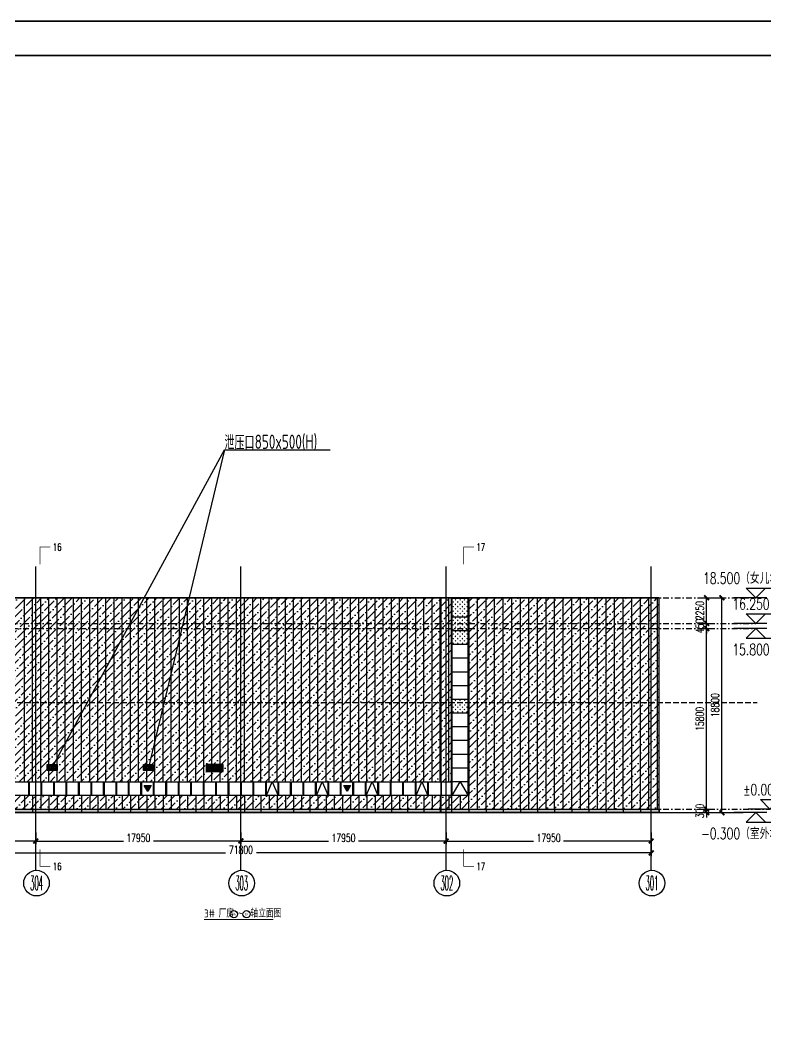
# Model space of a CAD drawing. Extents: x -2072575 to 87763, y 445513 to 805276.
# Drawn here: x -62150 to 3058, y 534688 to 623863 of the extents above; entities that cross this region are included whole.
import ezdxf
from ezdxf.enums import TextEntityAlignment as Align

# ---------------------------------------------------------------- set-up
doc = ezdxf.new("R2010")
doc.units = 0
doc.header["$LTSCALE"] = 1000
for name, pattern in [('__DASH', [0.35, 0.25, -0.1]), ('CENTER', [2, 1.25, -0.25, 0.25, -0.25]), ('DASHDOT', [1, 0.5, -0.25, 0, -0.25]), ('DOT', [0.25, 0, -0.25])]:
    doc.linetypes.add(name, pattern=pattern)
doc.layers.get('Defpoints').update_dxf_attribs({"color": 210})
for name, color, linetype in [('!ZN1-填充-8', 8, 'Continuous'), ('!ZN1-文字-7', 7, 'Continuous'), ('!ZN1-标注-173', 173, 'Continuous'), ('!ZN3-玻璃幕墙-4', 4, 'Continuous'), ('!ZN4-辅助材料-1', 1, 'Continuous'), ('0-cxFrame', 155, 'Continuous'), ('112铝材投影', 112, 'Continuous'), ('3符号', 3, 'Continuous'), ('3铝板幕墙', 3, 'Continuous'), ('4玻璃幕墙', 4, 'Continuous'), ('A-HATCH-2', 251, 'Continuous'), ('A-LIN-V', 9, 'Continuous'), ('A-WINDOW', 140, 'Continuous'), ('A-云线', 50, 'Continuous'), ('AS-WALL', 40, 'Continuous'), ('DIM', 173, 'Continuous'), ('DIM_SYMB', 3, 'Continuous'), ('DOT', 8, 'DOT'), ('DOTE', 1, 'CENTER'), ('IE-填充-JYZS', 7, 'Continuous'), ('PUB_TEXT', 7, 'Continuous'), ('压型钢板', 23, 'Continuous')]:
    doc.layers.add(name, color=color, linetype=linetype)
doc.layers.add('0-cxText', color=131, linetype='Continuous', lineweight=25)
doc.layers.add('A-加建区域', color=47, linetype='Continuous', plot=False)
doc.styles.add('_TCH_AXIS', font='COMPLEX', dxfattribs={"bigfont": 'GBCBIG'})
doc.styles.add('_TCH_LABEL', font='COMPLEX', dxfattribs={"bigfont": 'GBCBIG'})
doc.styles.add('cx_tuming', font='simhei.ttf')
doc.styles.add('cx_tuqian1', font='')
doc.styles.add('DHTEXT-1', font='romans.shx', dxfattribs={"width": 0.7, "bigfont": 'chinese.shx'})
doc.styles.get("Standard").update_dxf_attribs({"font": 'gbenor.shx', "bigfont": 'gbcbig.shx'})
doc.styles.add('ZT审核字体', font='tssdeng.shx', dxfattribs={"bigfont": 'hztxt.shx'})
doc.styles.add('卓越符号', font='ROMANS.shx', dxfattribs={"width": 0.7, "bigfont": 'CHINESE.shx'})
doc.styles.add('样式 1', font='romans.shx', dxfattribs={"width": 0.7, "bigfont": 'chinese.shx'})
doc.styles.add('黑体', font='simhei.ttf', dxfattribs={"height": 12})
doc.styles.get('cx_tuqian1').set_extended_font_data('SimSun')
doc.dimstyles.new('ZN280', dxfattribs={"dimscale": 280, "dimtxt": 2.5, "dimasz": 1.5, "dimexe": 1, "dimexo": 2, "dimgap": 0.9, "dimtad": 1, "dimdec": 0, "dimdsep": 46, "dimtxsty": 'DHTEXT-1', "dimblk": 'ARCHTICK', "dimcen": 2.5, "dimclrd": 173, "dimclre": 173, "dimclrt": 7, "dimazin": 2, "dimtfac": 1, "dimtdec": 0, "dimtix": 1, "dimtmove": 2, "dimatfit": 3, "dimfxl": 0, "dimarcsym": 0})
pattern_1 = [(45, (-14672.3, 0), (252.5697, 926.0889), [1190.625, -238.125, 0, -238.125])]

# ---------------------------------------------------------------- blocks, each defined once
blk = doc.blocks.new('_ArchTick')
at = {"color": 0, "linetype": 'ByBlock', "const_width": 0.4}
blk.add_lwpolyline([(-0.5, -0.5), (0.5, 0.5)], dxfattribs=at)
blk = doc.blocks.new('*D1067')
at = {"layer": 'Defpoints', "color": 0, "ltscale": 2800, "transparency": 16777216}
for p in [(0, -2527), (71800, -2527), (71800, -3824)]:
    blk.add_point(p, dxfattribs=at)
at = {"layer": 'DIM', "color": 173, "linetype": 'ByBlock', "lineweight": -2, "ltscale": 2800, "transparency": 16777216}
for p, q in [((0, -3087), (0, -4104)), ((71800, -3087), (71800, -4104)), ((0, -3824), (34551, -3824)), ((71800, -3824), (37249, -3824))]:
    blk.add_line(p, q, dxfattribs=at)
at = {"layer": 'DIM', "color": 173, "lineweight": -2, "ltscale": 2800, "transparency": 16777216, "xscale": 420, "yscale": 420, "zscale": 420, "rotation": 180}
blk.add_blockref('_ArchTick', (0, -3824), dxfattribs=at)
at = {"layer": 'DIM', "color": 173, "lineweight": -2, "ltscale": 2800, "transparency": 16777216, "xscale": 420, "yscale": 420, "zscale": 420}
blk.add_blockref('_ArchTick', (71800, -3824), dxfattribs=at)
at = {"layer": 'DIM', "color": 7, "ltscale": 2800, "transparency": 16777216, "insert": (35900, -3549), "char_height": 700, "attachment_point": 5, "style": 'DHTEXT-1'}
blk.add_mtext('71800', dxfattribs=at)
blk = doc.blocks.new('*D1054')
at = {"layer": 'Defpoints', "color": 0, "ltscale": 2800, "transparency": 16777216}
for p in [(53850, -1487), (71800, -1487), (71800, -2784)]:
    blk.add_point(p, dxfattribs=at)
at = {"layer": 'DIM', "color": 173, "linetype": 'ByBlock', "lineweight": -2, "ltscale": 2800, "transparency": 16777216}
for p, q in [((53850, -2047), (53850, -3064)), ((71800, -2047), (71800, -3064)), ((53850, -2784), (61511, -2784)), ((71800, -2784), (64139, -2784))]:
    blk.add_line(p, q, dxfattribs=at)
at = {"layer": 'DIM', "color": 173, "lineweight": -2, "ltscale": 2800, "transparency": 16777216, "xscale": 420, "yscale": 420, "zscale": 420, "rotation": 180}
blk.add_blockref('_ArchTick', (53850, -2784), dxfattribs=at)
at = {"layer": 'DIM', "color": 173, "lineweight": -2, "ltscale": 2800, "transparency": 16777216, "xscale": 420, "yscale": 420, "zscale": 420}
blk.add_blockref('_ArchTick', (71800, -2784), dxfattribs=at)
at = {"layer": 'DIM', "color": 7, "ltscale": 2800, "transparency": 16777216, "insert": (62825, -2509), "char_height": 700, "attachment_point": 5, "style": 'DHTEXT-1'}
blk.add_mtext('17950', dxfattribs=at)
blk = doc.blocks.new('*D1055')
at = {"layer": 'Defpoints', "color": 0, "ltscale": 2800, "transparency": 16777216}
for p in [(35900, -1487), (53850, -1487), (53850, -2784)]:
    blk.add_point(p, dxfattribs=at)
at = {"layer": 'DIM', "color": 173, "linetype": 'ByBlock', "lineweight": -2, "ltscale": 2800, "transparency": 16777216}
for p, q in [((35900, -2047), (35900, -3064)), ((53850, -2047), (53850, -3064)), ((35900, -2784), (43561, -2784)), ((53850, -2784), (46189, -2784))]:
    blk.add_line(p, q, dxfattribs=at)
at = {"layer": 'DIM', "color": 173, "lineweight": -2, "ltscale": 2800, "transparency": 16777216, "xscale": 420, "yscale": 420, "zscale": 420, "rotation": 180}
blk.add_blockref('_ArchTick', (35900, -2784), dxfattribs=at)
at = {"layer": 'DIM', "color": 173, "lineweight": -2, "ltscale": 2800, "transparency": 16777216, "xscale": 420, "yscale": 420, "zscale": 420}
blk.add_blockref('_ArchTick', (53850, -2784), dxfattribs=at)
at = {"layer": 'DIM', "color": 7, "ltscale": 2800, "transparency": 16777216, "insert": (44875, -2509), "char_height": 700, "attachment_point": 5, "style": 'DHTEXT-1'}
blk.add_mtext('17950', dxfattribs=at)
blk = doc.blocks.new('*D1056')
at = {"layer": 'Defpoints', "color": 0, "ltscale": 2800, "transparency": 16777216}
for p in [(17950, -1487), (35900, -1487), (35900, -2784)]:
    blk.add_point(p, dxfattribs=at)
at = {"layer": 'DIM', "color": 173, "linetype": 'ByBlock', "lineweight": -2, "ltscale": 2800, "transparency": 16777216}
for p, q in [((17950, -2047), (17950, -3064)), ((35900, -2047), (35900, -3064)), ((17950, -2784), (25611, -2784)), ((35900, -2784), (28239, -2784))]:
    blk.add_line(p, q, dxfattribs=at)
at = {"layer": 'DIM', "color": 173, "lineweight": -2, "ltscale": 2800, "transparency": 16777216, "xscale": 420, "yscale": 420, "zscale": 420, "rotation": 180}
blk.add_blockref('_ArchTick', (17950, -2784), dxfattribs=at)
at = {"layer": 'DIM', "color": 173, "lineweight": -2, "ltscale": 2800, "transparency": 16777216, "xscale": 420, "yscale": 420, "zscale": 420}
blk.add_blockref('_ArchTick', (35900, -2784), dxfattribs=at)
at = {"layer": 'DIM', "color": 7, "ltscale": 2800, "transparency": 16777216, "insert": (26925, -2509), "char_height": 700, "attachment_point": 5, "style": 'DHTEXT-1'}
blk.add_mtext('17950', dxfattribs=at)
blk = doc.blocks.new('*D1057')
at = {"layer": 'Defpoints', "color": 0, "ltscale": 2800, "transparency": 16777216}
for p in [(0, -1487), (17950, -1487), (17950, -2784)]:
    blk.add_point(p, dxfattribs=at)
at = {"layer": 'DIM', "color": 173, "linetype": 'ByBlock', "lineweight": -2, "ltscale": 2800, "transparency": 16777216}
for p, q in [((0, -2047), (0, -3064)), ((17950, -2047), (17950, -3064)), ((0, -2784), (7661, -2784)), ((17950, -2784), (10289, -2784))]:
    blk.add_line(p, q, dxfattribs=at)
at = {"layer": 'DIM', "color": 173, "lineweight": -2, "ltscale": 2800, "transparency": 16777216, "xscale": 420, "yscale": 420, "zscale": 420, "rotation": 180}
blk.add_blockref('_ArchTick', (0, -2784), dxfattribs=at)
at = {"layer": 'DIM', "color": 173, "lineweight": -2, "ltscale": 2800, "transparency": 16777216, "xscale": 420, "yscale": 420, "zscale": 420}
blk.add_blockref('_ArchTick', (17950, -2784), dxfattribs=at)
at = {"layer": 'DIM', "color": 7, "ltscale": 2800, "transparency": 16777216, "insert": (8975, -2509), "char_height": 700, "attachment_point": 5, "style": 'DHTEXT-1'}
blk.add_mtext('17950', dxfattribs=at)
blk = doc.blocks.new('*D1058')
at = {"layer": 'Defpoints', "color": 0, "ltscale": 2800, "transparency": 16777216}
for p in [(76653, 18500), (77986, 18500), (76653, -300)]:
    blk.add_point(p, dxfattribs=at)
at = {"layer": 'DIM', "color": 173, "linetype": 'ByBlock', "lineweight": -2, "ltscale": 2800, "transparency": 16777216}
for p, q in [((77213, 18500), (78266, 18500)), ((77986, -300), (77986, 18500)), ((77213, -300), (78266, -300))]:
    blk.add_line(p, q, dxfattribs=at)
at = {"layer": 'DIM', "color": 173, "lineweight": -2, "ltscale": 2800, "transparency": 16777216, "xscale": 420, "yscale": 420, "zscale": 420}
for p, rotation in [((77986, 18500), 90), ((77986, -300), 270)]:
    blk.add_blockref('_ArchTick', p, dxfattribs=dict(at, rotation=rotation))
at = {"layer": 'DIM', "color": 7, "ltscale": 2800, "transparency": 16777216, "insert": (77384, 9100), "char_height": 700, "attachment_point": 5, "rotation": 90, "style": 'DHTEXT-1'}
blk.add_mtext('18800', dxfattribs=at)
blk = doc.blocks.new('*D1059')
at = {"layer": 'Defpoints', "color": 0, "ltscale": 2800, "transparency": 16777216}
for p in [(75318, 0), (76651, 0), (75318, -300)]:
    blk.add_point(p, dxfattribs=at)
at = {"layer": 'DIM', "color": 173, "linetype": 'ByBlock', "lineweight": -2, "ltscale": 2800, "transparency": 16777216}
for p, q in [((75878, 0), (76931, 0)), ((76651, 0), (76651, 420)), ((76651, -300), (76651, 0)), ((75878, -300), (76931, -300)), ((76651, -300), (76651, -720))]:
    blk.add_line(p, q, dxfattribs=at)
at = {"layer": 'DIM', "color": 173, "lineweight": -2, "ltscale": 2800, "transparency": 16777216, "xscale": 420, "yscale": 420, "zscale": 420}
for p, rotation in [((76651, 0), 270), ((76651, -300), 90)]:
    blk.add_blockref('_ArchTick', p, dxfattribs=dict(at, rotation=rotation))
at = {"layer": 'DIM', "color": 7, "ltscale": 2800, "transparency": 16777216, "insert": (76049, -150), "char_height": 700, "attachment_point": 5, "rotation": 90, "style": 'DHTEXT-1'}
blk.add_mtext('300', dxfattribs=at)
blk = doc.blocks.new('*D1060')
at = {"layer": 'Defpoints', "color": 0, "ltscale": 2800, "transparency": 16777216}
for p in [(75318, 15800), (76651, 15800), (75318, 0)]:
    blk.add_point(p, dxfattribs=at)
at = {"layer": 'DIM', "color": 173, "linetype": 'ByBlock', "lineweight": -2, "ltscale": 2800, "transparency": 16777216}
for p, q in [((75878, 15800), (76931, 15800)), ((76651, 0), (76651, 15800)), ((75878, 0), (76931, 0))]:
    blk.add_line(p, q, dxfattribs=at)
at = {"layer": 'DIM', "color": 173, "lineweight": -2, "ltscale": 2800, "transparency": 16777216, "xscale": 420, "yscale": 420, "zscale": 420}
for p, rotation in [((76651, 15800), 90), ((76651, 0), 270)]:
    blk.add_blockref('_ArchTick', p, dxfattribs=dict(at, rotation=rotation))
at = {"layer": 'DIM', "color": 7, "ltscale": 2800, "transparency": 16777216, "insert": (76049, 7900), "char_height": 700, "attachment_point": 5, "rotation": 90, "style": 'DHTEXT-1'}
blk.add_mtext('15800', dxfattribs=at)
blk = doc.blocks.new('*D1061')
at = {"layer": 'Defpoints', "color": 0, "ltscale": 2800, "transparency": 16777216}
for p in [(75318, 16250), (76651, 16250), (75318, 15800)]:
    blk.add_point(p, dxfattribs=at)
at = {"layer": 'DIM', "color": 173, "linetype": 'ByBlock', "lineweight": -2, "ltscale": 2800, "transparency": 16777216}
for p, q in [((75878, 16250), (76931, 16250)), ((76651, 16250), (76651, 16670)), ((76651, 15800), (76651, 16250)), ((75878, 15800), (76931, 15800)), ((76651, 15800), (76651, 15380))]:
    blk.add_line(p, q, dxfattribs=at)
at = {"layer": 'DIM', "color": 173, "lineweight": -2, "ltscale": 2800, "transparency": 16777216, "xscale": 420, "yscale": 420, "zscale": 420}
for p, rotation in [((76651, 16250), 270), ((76651, 15800), 90)]:
    blk.add_blockref('_ArchTick', p, dxfattribs=dict(at, rotation=rotation))
at = {"layer": 'DIM', "color": 7, "ltscale": 2800, "transparency": 16777216, "insert": (76049, 16025), "char_height": 700, "attachment_point": 5, "rotation": 90, "style": 'DHTEXT-1'}
blk.add_mtext('450', dxfattribs=at)
blk = doc.blocks.new('*D1053')
at = {"layer": 'Defpoints', "color": 0, "ltscale": 2800, "transparency": 16777216}
for p in [(75318, 18500), (76651, 18500), (75318, 16250)]:
    blk.add_point(p, dxfattribs=at)
at = {"layer": 'DIM', "color": 173, "linetype": 'ByBlock', "lineweight": -2, "ltscale": 2800, "transparency": 16777216}
for p, q in [((75878, 18500), (76931, 18500)), ((76651, 16250), (76651, 18500)), ((75878, 16250), (76931, 16250))]:
    blk.add_line(p, q, dxfattribs=at)
at = {"layer": 'DIM', "color": 173, "lineweight": -2, "ltscale": 2800, "transparency": 16777216, "xscale": 420, "yscale": 420, "zscale": 420}
for p, rotation in [((76651, 18500), 90), ((76651, 16250), 270)]:
    blk.add_blockref('_ArchTick', p, dxfattribs=dict(at, rotation=rotation))
at = {"layer": 'DIM', "color": 7, "ltscale": 2800, "transparency": 16777216, "insert": (76049, 17375), "char_height": 700, "attachment_point": 5, "rotation": 90, "style": 'DHTEXT-1'}
blk.add_mtext('2250', dxfattribs=at)
blk = doc.blocks.new('*U137')
at = {"ltscale": 10}
blk.add_line((3.48, 0), (-6.85, 0), dxfattribs=at)
blk.add_lwpolyline([(3, 3), (0, 0), (-3, 3), (13.45, 3)])
at = {"color": 0, "style": '卓越符号', "width": 0.7, "flags": 8}
blk.add_attdef('±0.000', text='', height=3.5, dxfattribs=at).set_placement((13.45, 4.35), align=Align.RIGHT)
blk = doc.blocks.new('*U138')
at = {"ltscale": 10}
blk.add_line((3.48, 0), (-6.85, 0), dxfattribs=at)
blk.add_lwpolyline([(3, -3), (0, 0), (-3, -3), (13.45, -3)])
at = {"color": 0, "style": '卓越符号', "width": 0.7, "flags": 8}
blk.add_attdef('±0.000', text='', height=3.5, dxfattribs=at).set_placement((13.45, -7.85), align=Align.RIGHT)
blk = doc.blocks.new('卓越-轴号')
blk.add_circle((0, 0), 4)
at = {"color": 0, "style": '_TCH_AXIS', "width": 1.041667, "flags": 8}
blk.add_attdef('A', text='', height=4.48, dxfattribs=at).set_placement((-2, -2.24), (2, -2.24), align=Align.FIT)
blk = doc.blocks.new('消防救援口标识')
blk.add_wipeout([(0, 0), (-150, 260), (150, 260)]).dxf.layer = '!ZN1-标注-173'
at = {"layer": '!ZN1-填充-8'}
h = blk.add_hatch(color=252, dxfattribs=at)
h.dxf.hatch_style = 1
h.paths.add_polyline_path([(0, 0), (-150, 260), (150, 260)])
at = {"layer": '!ZN1-标注-173'}
blk.add_lwpolyline([(0, 0), (-150, 260), (150, 260)], close=True, dxfattribs=at)
at = {"layer": '!ZN1-文字-7', "ltscale": 1.5, "style": '样式 1', "width": 0.7}
blk.add_text('消', height=120, dxfattribs=at).set_placement((-62, 164), align=Align.MIDDLE_LEFT)
blk = doc.blocks.new('*U120')
at = {"layer": '!ZN3-玻璃幕墙-4', "color": 7, "ltscale": 10}
blk.add_lwpolyline([(0, 0), (512, 1200), (1025, 0)], dxfattribs=at)
blk = doc.blocks.new('*U121')
at = {"layer": '!ZN3-玻璃幕墙-4', "color": 7, "ltscale": 10}
blk.add_lwpolyline([(0, 0), (690, 1200), (1380, 0)], dxfattribs=at)
blk = doc.blocks.new('w42341232')
at = {"layer": 'A-HATCH-2'}
h = blk.add_hatch(dxfattribs=at)
h.set_pattern_fill('ANSI37', color=256, scale=70)
h.set_pattern_definition([(45, (0, 0), (-78.577241, 78.577241), []), (135, (0, 0), (-78.577241, -78.577241), [])])
h.paths.add_polyline_path([(-326518, 521107), (-325728, 521107), (-325728, 520667), (-326518, 520667)])
at = {"layer": 'A-WINDOW'}
for points in [[(-326548, 521137), (-325698, 521137), (-325698, 520637), (-326548, 520637)], [(-326518, 521107), (-325728, 521107), (-325728, 520667), (-326518, 520667)]]:
    blk.add_lwpolyline(points, close=True, dxfattribs=at)
blk = doc.blocks.new('TK22.A1 L(Dragon)')
at = {"layer": '0-cxFrame', "color": 7, "const_width": 0.5}
blk.add_lwpolyline([(0, 0), (-841, 0), (-841, 594), (0, 594)], close=True, dxfattribs=at)
at = {"layer": '0-cxFrame', "const_width": 0.5}
blk.add_lwpolyline([(-80, 10), (-821, 10), (-821, 584), (-80, 584)], close=True, dxfattribs=at)
at = {"style": '黑体', "flags": 4}
blk.add_attdef('图幅', text='', height=3.3, dxfattribs=at).set_placement((-40, 3), align=Align.RIGHT)
at = {"layer": '0-cxText', "flags": 4}
for tag, height, style, p in [('建设单位', 3.5, 'cx_tuming', (-45, 240)), ('项目名称', 3.5, 'cx_tuming', (-45, 210)), ('子项名称', 3.5, 'cx_tuming', (-45, 180)), ('工程编号', 3.3, 'cx_tuqian1', (-35, 165)), ('图名1', 3.5, 'cx_tuming', (-45, 87)), ('图名2', 3.5, 'cx_tuming', (-45, 79)), ('图名3', 3.5, 'cx_tuming', (-45, 71)), ('出图日期', 3.3, 'cx_tuqian1', (-39, 60)), ('专业', 3.3, 'cx_tuqian1', (-55, 52)), ('图号', 3.3, 'cx_tuqian1', (-55, 44)), ('版次', 3.3, 'cx_tuqian1', (-20, 44))]:
    blk.add_attdef(tag, text='', height=height, dxfattribs=dict(at, style=style)).set_placement(p, align=Align.MIDDLE)
at = {"layer": 'Defpoints', "color": 6, "flags": 4}
for tag, height, style, p in [('tufu', 3.3, '黑体', (-12, 12)), ('dwfname', 4, 'cx_tuqian1', (-80, 3))]:
    blk.add_attdef(tag, text='', height=height, dxfattribs=dict(at, style=style)).set_placement(p, align=Align.RIGHT)
blk = doc.blocks.new('*U145')
at = {"const_width": 0.5}
for points in [[(6, 0), (0, 0), (0, -10)], [(6, -186.27), (0, -186.27), (0, -176.27)]]:
    blk.add_lwpolyline(points, dxfattribs=at)
at = {"color": 0, "style": '_TCH_LABEL', "width": 0.705882, "flags": 8}
for tag, p in [('编号上', (10.01, 0)), ('编号下', (10.01, -186.27))]:
    blk.add_attdef(tag, text='', height=4.25, dxfattribs=at).set_placement(p, align=Align.MIDDLE_CENTER)
blk = doc.blocks.new('20250821134635')
at = {"layer": 'DOT', "linetype": 'DASHDOT'}
for p, q in [((-9153.9, 18500), (80953.9, 18500)), ((-9153.9, 16250), (80953.9, 16250)), ((-9153.9, 15800), (80953.9, 15800)), ((-9153.9, 0), (82190, 0))]:
    blk.add_line(p, q, dxfattribs=at)
at = {"layer": 'DOTE', "ltscale": 280}
for p, q in [((17950, -5350), (17950, 21247.6)), ((35900, -5350), (35900, 21247.6)), ((53850, -5350), (53850, 21247.6)), ((71800, -5350), (71800, 21247.6))]:
    blk.add_line(p, q, dxfattribs=at)
at = {"layer": '3符号', "color": 7}
ref = blk.add_blockref('*U137', (80953.9, 18500), dxfattribs=dict(at, xscale=280, yscale=280, zscale=280))
ref.add_attrib('±0.000', '18.500（女儿墙结）', dxfattribs={"layer": '0', "color": 0, "height": 980, "style": '卓越符号', "width": 0.7}).set_placement((84719.9, 19718), align=Align.RIGHT)
ref = blk.add_blockref('*U137', (80953.9, 16250), dxfattribs=dict(at, xscale=280, yscale=280, zscale=280))
ref.add_attrib('±0.000', '16.250（结）', dxfattribs={"layer": '0', "color": 0, "height": 980, "style": '卓越符号', "width": 0.7}).set_placement((84719.9, 17468), align=Align.RIGHT)
ref = blk.add_blockref('*U138', (80953.9, 15800), dxfattribs=dict(at, xscale=280, yscale=280, zscale=280))
ref.add_attrib('±0.000', '15.800（结）', dxfattribs={"layer": '0', "color": 0, "height": 980, "style": '卓越符号', "width": 0.7}).set_placement((84719.9, 13478.2), align=Align.RIGHT)
ref = blk.add_blockref('*U137', (82190, 0), dxfattribs=dict(at, xscale=280, yscale=280, zscale=280))
ref.add_attrib('±0.000', '±0.000（1F）', dxfattribs={"layer": '0', "color": 0, "height": 980, "style": '卓越符号', "width": 0.7}).set_placement((85956, 1218), align=Align.RIGHT)
ref = blk.add_blockref('*U138', (80953.9, -300), dxfattribs=dict(at, xscale=280, yscale=280, zscale=280))
ref.add_attrib('±0.000', '-0.300（室外地坪）', dxfattribs={"layer": '0', "color": 0, "height": 980, "style": '卓越符号', "width": 0.7}).set_placement((84719.9, -2621.8), align=Align.RIGHT)
ref = blk.add_blockref('卓越-轴号', (18014.3, -6468.2), dxfattribs=dict(at, xscale=280, yscale=280, zscale=280))
ref.add_attrib('A', '304', dxfattribs={"layer": '0', "color": 0, "height": 1254.4, "style": '_TCH_AXIS', "width": 0.340909}).set_placement((17454.3, -7095.4), (18574.3, -7095.4), align=Align.FIT)
ref = blk.add_blockref('卓越-轴号', (35964.3, -6468.2), dxfattribs=dict(at, xscale=280, yscale=280, zscale=280))
ref.add_attrib('A', '303', dxfattribs={"layer": '0', "color": 0, "height": 1254.4, "style": '_TCH_AXIS', "width": 0.353774}).set_placement((35404.3, -7095.4), (36524.3, -7095.4), align=Align.FIT)
ref = blk.add_blockref('卓越-轴号', (53914.3, -6468.2), dxfattribs=dict(at, xscale=280, yscale=280, zscale=280))
ref.add_attrib('A', '302', dxfattribs={"layer": '0', "color": 0, "height": 1254.4, "style": '_TCH_AXIS', "width": 0.353774}).set_placement((53354.3, -7095.4), (54474.3, -7095.4), align=Align.FIT)
ref = blk.add_blockref('卓越-轴号', (71864.3, -6468.2), dxfattribs=dict(at, xscale=280, yscale=280, zscale=280))
ref.add_attrib('A', '301', dxfattribs={"layer": '0', "color": 0, "height": 1254.4, "style": '_TCH_AXIS', "width": 0.390625}).set_placement((71304.3, -7095.4), (72424.3, -7095.4), align=Align.FIT)
at = {"layer": 'DIM', "ltscale": 2800}
for p1, p2, picture, middle in [((75318.1, 16250), (75318.1, 18500), '*D1053', (76049.4, 17375)), ((76653.1, -300), (76653.1, 18500), '*D1058', (77384.4, 9100)), ((75318.1, 15800), (75318.1, 16250), '*D1061', (76049.4, 16025)), ((75318.1, 0), (75318.1, 15800), '*D1060', (76049.4, 7900)), ((75318.1, -300), (75318.1, 0), '*D1059', (76049.4, -150))]:
    dim = blk.add_aligned_dim(p1=p1, p2=p2, distance=-1333.3, dimstyle='ZN280', dxfattribs=at)
    dim.commit()
    dim.dimension.update_dxf_attribs({"geometry": picture, "text_midpoint": middle})
for base, p1, p2, picture, middle in [((17950, -2784.1), (0, -1487.5), (17950, -1487.5), '*D1057', (8975, -2509.1)), ((35900, -2784.1), (17950, -1487.5), (35900, -1487.5), '*D1056', (26925, -2509.1)), ((53850, -2784.1), (35900, -1487.5), (53850, -1487.5), '*D1055', (44875, -2509.1)), ((71800, -2784.1), (53850, -1487.5), (71800, -1487.5), '*D1054', (62825, -2509.1)), ((71800, -3824.1), (0, -2527.5), (71800, -2527.5), '*D1067', (35900, -3549.1))]:
    dim = blk.add_linear_dim(base=base, p1=p1, p2=p2, angle=360, dimstyle='ZN280', dxfattribs=at)
    dim.commit()
    dim.dimension.update_dxf_attribs({"geometry": picture, "text_midpoint": middle, "dimtype": 129})

msp = doc.modelspace()

# ---------------------------------------------------------------- hatches: boundary and pattern name
at = {"layer": '!ZN1-填充-8'}
h = msp.add_hatch(dxfattribs=at)
h.set_pattern_fill('ANSI36', color=256, scale=300, style=0)
h.set_pattern_definition(pattern_1)
h.paths.add_polyline_path([(-76947.8, 558577.6), (-76947.8, 558717.6), (-76507.8, 558717.6), (-76507.8, 558577.6)], flags=16)
h.paths.add_polyline_path([(-44392.5, 558747.6), (-44392.5, 558147.6), (-45892.5, 558147.6), (-45892.5, 558747.6)], flags=16)
h.paths.add_polyline_path([(-79451.8, 557247.6), (-79451.8, 554847.6), (-67775.4, 554847.6), (-67885.5, 554847.6), (-71690.3, 554847.6), (-71690.3, 557247.6), (-24401.8, 557247.6), (-24401.8, 573297.6), (-79451.8, 573297.6)])
at = {"layer": '!ZN1-填充-8', "ltscale": 0.5}
h = msp.add_hatch(dxfattribs=at)
h.set_pattern_fill('石膏板', color=8, scale=80)
h.set_pattern_definition([(45, (-24293.83, 569347.94), (-200, 200), [64, -218.843]), (135, (-23848.57, 569347.94), (-200, -200), [64, -218.843])])
h.paths.add_polyline_path([(-24361.8, 573219.6), (-22981.8, 573219.6), (-22981.8, 569290.6), (-24361.8, 569290.6)])
at = {"layer": '!ZN1-填充-8'}
h = msp.add_hatch(dxfattribs=at)
h.set_pattern_fill('ANSI36', color=256, scale=300, style=0)
h.set_pattern_definition(pattern_1)
h.paths.add_polyline_path([(-22901.8, 554847.6), (-6251.8, 554847.6), (-6251.8, 573297.6), (-22901.8, 573297.6)])
at = {"layer": '!ZN1-填充-8', "ltscale": 0.5}
h = msp.add_hatch(dxfattribs=at)
h.set_pattern_fill('石膏板', color=8, scale=80)
h.set_pattern_definition([(45, (-24293.83, 563347.94), (-200, 200), [64, -218.843]), (135, (-23848.57, 563347.94), (-200, -200), [64, -218.843])])
h.paths.add_polyline_path([(-24361.8, 564404.6), (-22981.8, 564404.6), (-22981.8, 563290.6), (-24361.8, 563290.6)])
at = {"layer": '!ZN1-填充-8', "ltscale": 3000}
h = msp.add_hatch(dxfattribs=at)
h.set_pattern_fill('PLAST', color=141, scale=30)
h.set_pattern_definition([(0, (-14672.3, 0), (0, 95.25), []), (0, (-14672.3, 11.91), (0, 95.25), []), (0, (-14672.3, 23.81), (0, 95.25), [])])
h.paths.add_polyline_path([(-45842.5, 558697.6), (-44442.5, 558697.6), (-44442.5, 558197.6), (-45842.5, 558197.6)])
at = {"layer": '!ZN1-填充-8'}
h = msp.add_hatch(dxfattribs=at)
h.set_pattern_fill('ANSI36', color=256, scale=300, style=0)
h.set_pattern_definition(pattern_1)
h.paths.add_polyline_path([(-65523.5, 555047.6), (-65523.5, 555847.6), (-63323.5, 555847.6), (-63323.5, 555047.6)], flags=16)
h.paths.add_polyline_path([(-67885.5, 554847.6), (-22835.4, 554847.6), (-22835.4, 556047.6), (-67885.5, 556047.6)])
h = msp.add_hatch(dxfattribs=at)
h.set_pattern_fill('DOTS', color=141, scale=75, style=0)
h.paths.add_polyline_path([(-67899.4, 554847.6), (-6251.8, 554847.6), (-6251.8, 554547.6), (-67899.4, 554547.6)])
at = {"layer": 'IE-填充-JYZS', "ltscale": 10}
h = msp.add_hatch(dxfattribs=at)
h.set_pattern_fill('DOTS', color=141, scale=10)
h.set_pattern_definition([(0, (-79451.843, 573297.57), (7.9375, 15.875), [0, -15.875])])
h.paths.add_polyline_path([(-79451.8, 573347.6), (-6251.8, 573347.6), (-6251.8, 573297.6), (-79451.8, 573297.6)])

# ---------------------------------------------------------------- linework, layer by layer
at = {"layer": '112铝材投影'}
for points in [[(-45892.5, 558147.6), (-44392.5, 558147.6), (-44392.5, 558747.6), (-45892.5, 558747.6)], [(-45842.5, 558197.6), (-44442.5, 558197.6), (-44442.5, 558697.6), (-45842.5, 558697.6)]]:
    msp.add_lwpolyline(points, close=True, dxfattribs=at)
at = {"layer": '3铝板幕墙', "ltscale": 10}
for p, q in [((-61079.7, 573297.6), (-61079.7, 573347.6)), ((-59652.9, 573297.6), (-59652.9, 573347.6)), ((-58226.2, 573297.6), (-58226.2, 573347.6)), ((-56799.4, 573297.6), (-56799.4, 573347.6)), ((-55372.6, 573297.6), (-55372.6, 573347.6)), ((-53945.8, 573297.6), (-53945.8, 573347.6)), ((-52519.1, 573297.6), (-52519.1, 573347.6)), ((-51092.3, 573297.6), (-51092.3, 573347.6)), ((-49665.5, 573297.6), (-49665.5, 573347.6)), ((-48238.7, 573297.6), (-48238.7, 573347.6)), ((-46811.9, 573297.6), (-46811.9, 573347.6)), ((-45385.2, 573297.6), (-45385.2, 573347.6)), ((-43958.4, 573297.6), (-43958.4, 573347.6)), ((-42531.6, 573297.6), (-42531.6, 573347.6)), ((-41104.8, 573297.6), (-41104.8, 573347.6)), ((-39678.1, 573297.6), (-39678.1, 573347.6)), ((-38251.3, 573297.6), (-38251.3, 573347.6)), ((-36824.5, 573297.6), (-36824.5, 573347.6)), ((-35397.7, 573297.6), (-35397.7, 573347.6)), ((-33971, 573297.6), (-33971, 573347.6)), ((-32544.2, 573297.6), (-32544.2, 573347.6)), ((-31117.4, 573297.6), (-31117.4, 573347.6)), ((-29690.6, 573297.6), (-29690.6, 573347.6)), ((-28263.9, 573297.6), (-28263.9, 573347.6)), ((-26837.1, 573297.6), (-26837.1, 573347.6)), ((-25410.3, 573297.6), (-25410.3, 573347.6)), ((-24441.8, 573297.6), (-24441.8, 573347.6)), ((-22901.8, 573297.6), (-22901.8, 573347.6)), ((-21401.8, 573297.6), (-21401.8, 573347.6)), ((-19901.8, 573297.6), (-19901.8, 573347.6)), ((-18401.8, 573297.6), (-18401.8, 573347.6)), ((-16901.8, 573297.6), (-16901.8, 573347.6)), ((-15401.8, 573297.6), (-15401.8, 573347.6)), ((-13901.8, 573297.6), (-13901.8, 573347.6)), ((-12401.8, 573297.6), (-12401.8, 573347.6)), ((-10901.8, 573297.6), (-10901.8, 573347.6)), ((-9401.8, 573297.6), (-9401.8, 573347.6)), ((-7901.8, 573297.6), (-7901.8, 573347.6)), ((-6251.8, 573297.6), (-6251.8, 573347.6))]:
    msp.add_line(p, q, dxfattribs=at)
at = {"layer": '3铝板幕墙', "ltscale": 1000}
for p, q in [((-61079.7, 554847.6), (-61079.7, 554547.6)), ((-59652.9, 554847.6), (-59652.9, 554547.6)), ((-58226.2, 554847.6), (-58226.2, 554547.6)), ((-56799.4, 554847.6), (-56799.4, 554547.6)), ((-55372.6, 554847.6), (-55372.6, 554547.6)), ((-53945.8, 554847.6), (-53945.8, 554547.6)), ((-52519.1, 554847.6), (-52519.1, 554547.6)), ((-51092.3, 554847.6), (-51092.3, 554547.6)), ((-49665.5, 554847.6), (-49665.5, 554547.6)), ((-48238.7, 554847.6), (-48238.7, 554547.6)), ((-46811.9, 554847.6), (-46811.9, 554547.6)), ((-45385.2, 554847.6), (-45385.2, 554547.6)), ((-43958.4, 554847.6), (-43958.4, 554547.6)), ((-42531.6, 554847.6), (-42531.6, 554547.6)), ((-41104.8, 554847.6), (-41104.8, 554547.6)), ((-39678.1, 554847.6), (-39678.1, 554547.6)), ((-38251.3, 554847.6), (-38251.3, 554547.6)), ((-36824.5, 554847.6), (-36824.5, 554547.6)), ((-35397.7, 554847.6), (-35397.7, 554547.6)), ((-33971, 554847.6), (-33971, 554547.6)), ((-32544.2, 554847.6), (-32544.2, 554547.6)), ((-31117.4, 554847.6), (-31117.4, 554547.6)), ((-29690.6, 554847.6), (-29690.6, 554547.6)), ((-28263.9, 554847.6), (-28263.9, 554547.6)), ((-26837.1, 554847.6), (-26837.1, 554547.6)), ((-25410.3, 554847.6), (-25410.3, 554547.6)), ((-24441.8, 554847.6), (-24441.8, 554547.6)), ((-22901.8, 554847.6), (-22901.8, 554547.6)), ((-21401.8, 554847.6), (-21401.8, 554547.6)), ((-19901.8, 554847.6), (-19901.8, 554547.6)), ((-18401.8, 554847.6), (-18401.8, 554547.6)), ((-16901.8, 554847.6), (-16901.8, 554547.6)), ((-15401.8, 554847.6), (-15401.8, 554547.6)), ((-13901.8, 554847.6), (-13901.8, 554547.6)), ((-12401.8, 554847.6), (-12401.8, 554547.6)), ((-10901.8, 554847.6), (-10901.8, 554547.6)), ((-9401.8, 554847.6), (-9401.8, 554547.6)), ((-7901.8, 554847.6), (-7901.8, 554547.6))]:
    msp.add_line(p, q, dxfattribs=at)
at = {"layer": '3铝板幕墙', "ltscale": 10}
msp.add_lwpolyline([(-79451.8, 573347.6), (-6251.8, 573347.6), (-6251.8, 573297.6), (-79451.8, 573297.6)], close=True, dxfattribs=at)
at = {"layer": '3铝板幕墙', "ltscale": 1000}
msp.add_lwpolyline([(-67899.4, 554847.6), (-6251.8, 554847.6), (-6251.8, 554547.6), (-67899.4, 554547.6)], close=True, dxfattribs=at)
at = {"layer": '4玻璃幕墙', "ltscale": 10}
for p, q in [((-24441.8, 556047.6), (-24441.8, 573297.6)), ((-24361.8, 556047.6), (-24361.8, 573297.6)), ((-22981.8, 556047.6), (-22981.8, 573297.6)), ((-22901.8, 556047.6), (-22901.8, 573297.6)), ((-22981.8, 571647.6), (-24361.8, 571647.6)), ((-22981.8, 570447.6), (-24361.8, 570447.6)), ((-22981.8, 569247.6), (-24361.8, 569247.6)), ((-22981.8, 568047.6), (-24361.8, 568047.6)), ((-22981.8, 566847.6), (-24361.8, 566847.6)), ((-22981.8, 565647.6), (-24361.8, 565647.6)), ((-22981.8, 564447.6), (-24361.8, 564447.6)), ((-22981.8, 563247.6), (-24361.8, 563247.6)), ((-22981.8, 562047.6), (-24361.8, 562047.6)), ((-22981.8, 560847.6), (-24361.8, 560847.6)), ((-22981.8, 559647.6), (-24361.8, 559647.6)), ((-22981.8, 558447.6), (-24361.8, 558447.6)), ((-61418.5, 556047.6), (-61418.5, 557247.6)), ((-61351.9, 556047.6), (-61351.9, 557247.6)), ((-60327.3, 556047.6), (-60327.3, 557247.6)), ((-60260.7, 556047.6), (-60260.7, 557247.6)), ((-59236, 556047.6), (-59236, 557247.6)), ((-59169.4, 556047.6), (-59169.4, 557247.6)), ((-58144.8, 556047.6), (-58144.8, 557247.6)), ((-58078.2, 556047.6), (-58078.2, 557247.6)), ((-57053.5, 556047.6), (-57053.5, 557247.6)), ((-56986.9, 556047.6), (-56986.9, 557247.6)), ((-55962.3, 556047.6), (-55962.3, 557247.6)), ((-55895.7, 556047.6), (-55895.7, 557247.6)), ((-54871, 556047.6), (-54871, 557247.6)), ((-54804.4, 556047.6), (-54804.4, 557247.6)), ((-53779.8, 556047.6), (-53779.8, 557247.6)), ((-53713.2, 556047.6), (-53713.2, 557247.6)), ((-52688.5, 556047.6), (-52688.5, 557247.6)), ((-52621.9, 556047.6), (-52621.9, 557247.6)), ((-51597.3, 556047.6), (-51597.3, 557247.6)), ((-51530.7, 556047.6), (-51530.7, 557247.6)), ((-50506, 556047.6), (-50506, 557247.6)), ((-50439.4, 556047.6), (-50439.4, 557247.6)), ((-49414.8, 556047.6), (-49414.8, 557247.6)), ((-49348.2, 556047.6), (-49348.2, 557247.6)), ((-48323.5, 556047.6), (-48323.5, 557247.6)), ((-48257, 556047.6), (-48257, 557247.6)), ((-47232.3, 556047.6), (-47232.3, 557247.6)), ((-47165.7, 556047.6), (-47165.7, 557247.6)), ((-46141, 556047.6), (-46141, 557247.6)), ((-46074.5, 556047.6), (-46074.5, 557247.6)), ((-45049.8, 556047.6), (-45049.8, 557247.6)), ((-44983.2, 556047.6), (-44983.2, 557247.6)), ((-43958.5, 556047.6), (-43958.5, 557247.6)), ((-43892, 556047.6), (-43892, 557247.6)), ((-42867.3, 556047.6), (-42867.3, 557247.6)), ((-42800.7, 556047.6), (-42800.7, 557247.6)), ((-41776, 556047.6), (-41776, 557247.6)), ((-41709.5, 556047.6), (-41709.5, 557247.6)), ((-40684.8, 556047.6), (-40684.8, 557247.6)), ((-40618.2, 556047.6), (-40618.2, 557247.6)), ((-39593.5, 556047.6), (-39593.5, 557247.6)), ((-39527, 556047.6), (-39527, 557247.6)), ((-38502.3, 556047.6), (-38502.3, 557247.6)), ((-38435.7, 556047.6), (-38435.7, 557247.6)), ((-37411, 556047.6), (-37411, 557247.6)), ((-37344.5, 556047.6), (-37344.5, 557247.6)), ((-36319.8, 556047.6), (-36319.8, 557247.6)), ((-36253.2, 556047.6), (-36253.2, 557247.6)), ((-35228.5, 556047.6), (-35228.5, 557247.6)), ((-35162, 556047.6), (-35162, 557247.6)), ((-34137.3, 556047.6), (-34137.3, 557247.6)), ((-34070.7, 556047.6), (-34070.7, 557247.6)), ((-33046.1, 556047.6), (-33046.1, 557247.6)), ((-32979.5, 556047.6), (-32979.5, 557247.6)), ((-31954.8, 556047.6), (-31954.8, 557247.6)), ((-31888.2, 556047.6), (-31888.2, 557247.6)), ((-30863.6, 556047.6), (-30863.6, 557247.6)), ((-30797, 556047.6), (-30797, 557247.6)), ((-29772.3, 556047.6), (-29772.3, 557247.6)), ((-29705.7, 556047.6), (-29705.7, 557247.6)), ((-28681.1, 556047.6), (-28681.1, 557247.6)), ((-28614.5, 556047.6), (-28614.5, 557247.6)), ((-27589.8, 556047.6), (-27589.8, 557247.6)), ((-27523.2, 556047.6), (-27523.2, 557247.6)), ((-26498.6, 556047.6), (-26498.6, 557247.6)), ((-26432, 556047.6), (-26432, 557247.6)), ((-25302.9, 556047.6), (-25302.9, 557247.6)), ((-22981.8, 557247.6), (-24361.8, 557247.6))]:
    msp.add_line(p, q, dxfattribs=at)
at = {"layer": '4玻璃幕墙', "ltscale": 10, "elevation": 0}
msp.add_lwpolyline([(-71720.9, 557247.6), (-24441.8, 557247.6), (-24441.8, 573297.6), (-22901.8, 573297.6), (-22901.8, 556047.6), (-67899.4, 556047.6), (-67899.4, 554847.6), (-71720.9, 554847.6), (-71720.9, 557247.6)], dxfattribs=at)
at = {"layer": 'A-LIN-V'}
for p, q in [((-6251.8, 573347.6), (-79451.8, 573347.6)), ((-6251.8, 573297.6), (-79451.8, 573297.6)), ((-25364.8, 573297.6), (-25364.8, 554547.6)), ((-6251.8, 554547.6), (-6251.8, 573347.6))]:
    msp.add_line(p, q, dxfattribs=at)
at = {"layer": 'A-云线', "ltscale": 10}
for p, q in [((-59369.6, 558497.6), (-44291, 586291.2)), ((-44291, 586291.2), (-50951.7, 558497.6)), ((-44291, 586291.2), (-35037.1, 586291.2))]:
    msp.add_line(p, q, dxfattribs=at)
at = {"layer": 'A-加建区域', "linetype": '__DASH', "ltscale": 2}
msp.add_line((-86945.7, 564197.6), (2318.2, 564197.6), dxfattribs=at)
at = {"layer": 'AS-WALL'}
msp.add_line((-86945.7, 554547.6), (1082.1, 554547.6), dxfattribs=at)
at = {"layer": 'DIM_SYMB', "const_width": 70}
msp.add_lwpolyline([(-46085.2, 545201.5), (-40031.2, 545201.5)], dxfattribs=at)
at = {"layer": 'PUB_TEXT'}
for centre in [(-43468.9, 545658.7), (-42360.5, 545658.7)]:
    msp.add_circle(centre, 315, dxfattribs=at)
at = {"layer": '压型钢板', "ltscale": 10}
for p, q in [((-61793.1, 557247.6), (-61793.1, 573347.6)), ((-61079.7, 557247.6), (-61079.7, 573347.6)), ((-60366.3, 557247.6), (-60366.3, 573347.6)), ((-59652.9, 557247.6), (-59652.9, 573347.6)), ((-58939.5, 557247.6), (-58939.5, 573347.6)), ((-58226.2, 557247.6), (-58226.2, 573347.6)), ((-57512.8, 557247.6), (-57512.8, 573347.6)), ((-56799.4, 557247.6), (-56799.4, 573347.6)), ((-56086, 557247.6), (-56086, 573347.6)), ((-55372.6, 557247.6), (-55372.6, 573347.6)), ((-54659.2, 557247.6), (-54659.2, 573347.6)), ((-53945.8, 557247.6), (-53945.8, 573347.6)), ((-53232.4, 557247.6), (-53232.4, 573347.6)), ((-52519.1, 557247.6), (-52519.1, 573347.6)), ((-51805.7, 557247.6), (-51805.7, 573347.6)), ((-49665.5, 557247.6), (-49665.5, 573347.6)), ((-48952.1, 557247.6), (-48952.1, 573347.6)), ((-48238.7, 557247.6), (-48238.7, 573347.6)), ((-47525.3, 557247.6), (-47525.3, 573347.6)), ((-46811.9, 557247.6), (-46811.9, 573347.6)), ((-46098.6, 557247.6), (-46098.6, 573347.6)), ((-45385.2, 558747.6), (-45385.2, 573347.6)), ((-44671.8, 558747.6), (-44671.8, 573347.6)), ((-43958.4, 557247.6), (-43958.4, 573347.6)), ((-43245, 557247.6), (-43245, 573347.6)), ((-42531.6, 557247.6), (-42531.6, 573347.6)), ((-41818.2, 557247.6), (-41818.2, 573347.6)), ((-41104.8, 557247.6), (-41104.8, 573347.6)), ((-40391.5, 557247.6), (-40391.5, 573347.6)), ((-39678.1, 557247.6), (-39678.1, 573347.6)), ((-38964.7, 557247.6), (-38964.7, 573347.6)), ((-38251.3, 557247.6), (-38251.3, 573347.6)), ((-37537.9, 557247.6), (-37537.9, 573347.6)), ((-36824.5, 557247.6), (-36824.5, 573347.6)), ((-36111.1, 557247.6), (-36111.1, 573347.6)), ((-35397.7, 557247.6), (-35397.7, 573347.6)), ((-34684.3, 557247.6), (-34684.3, 573347.6)), ((-32544.2, 557247.6), (-32544.2, 573347.6)), ((-31830.8, 557247.6), (-31830.8, 573347.6)), ((-31117.4, 557247.6), (-31117.4, 573347.6)), ((-30404, 557247.6), (-30404, 573347.6)), ((-29690.6, 557247.6), (-29690.6, 573347.6)), ((-28977.2, 557247.6), (-28977.2, 573347.6)), ((-28263.9, 557247.6), (-28263.9, 573347.6)), ((-27550.5, 557247.6), (-27550.5, 573347.6)), ((-26837.1, 557247.6), (-26837.1, 573347.6)), ((-26123.7, 557247.6), (-26123.7, 573347.6)), ((-25410.3, 557247.6), (-25410.3, 573347.6)), ((-24660.3, 557247.6), (-24660.3, 573347.6)), ((-24441.8, 557247.6), (-24441.8, 573347.6)), ((-22901.8, 554847.6), (-22901.8, 573347.6)), ((-22151.8, 554847.6), (-22151.8, 573347.6)), ((-21401.8, 554847.6), (-21401.8, 573347.6)), ((-20651.8, 554847.6), (-20651.8, 573347.6)), ((-19901.8, 554847.6), (-19901.8, 573347.6)), ((-19151.8, 554847.6), (-19151.8, 573347.6)), ((-18401.8, 554847.6), (-18401.8, 573347.6)), ((-17651.8, 554847.6), (-17651.8, 573347.6)), ((-16901.8, 554847.6), (-16901.8, 573347.6)), ((-16151.8, 554847.6), (-16151.8, 573347.6)), ((-15401.8, 554847.6), (-15401.8, 573347.6)), ((-14651.8, 554847.6), (-14651.8, 573347.6)), ((-13901.8, 554847.6), (-13901.8, 573347.6)), ((-13151.8, 554847.6), (-13151.8, 573347.6)), ((-12401.8, 554847.6), (-12401.8, 573347.6)), ((-11651.8, 554847.6), (-11651.8, 573347.6)), ((-10901.8, 554847.6), (-10901.8, 573347.6)), ((-10151.8, 554847.6), (-10151.8, 573347.6)), ((-9401.8, 554847.6), (-9401.8, 573347.6)), ((-8651.8, 554847.6), (-8651.8, 573347.6)), ((-7901.8, 554847.6), (-7901.8, 573347.6)), ((-7151.8, 554847.6), (-7151.8, 573347.6)), ((-6401.8, 554847.6), (-6401.8, 573347.6)), ((-6251.8, 554847.6), (-6251.8, 573347.6)), ((-45385.2, 557247.6), (-45385.2, 558147.6)), ((-44671.8, 557247.6), (-44671.8, 558147.6)), ((-61793.1, 556047.6), (-61793.1, 554847.6)), ((-61079.7, 556047.6), (-61079.7, 554847.6)), ((-60366.3, 556047.6), (-60366.3, 554847.6)), ((-59652.9, 556047.6), (-59652.9, 554847.6)), ((-58939.5, 556047.6), (-58939.5, 554847.6)), ((-58226.2, 556047.6), (-58226.2, 554847.6)), ((-57512.8, 556047.6), (-57512.8, 554847.6)), ((-56799.4, 556047.6), (-56799.4, 554847.6)), ((-56086, 556047.6), (-56086, 554847.6)), ((-55372.6, 556047.6), (-55372.6, 554847.6)), ((-54659.2, 556047.6), (-54659.2, 554847.6)), ((-53945.8, 556047.6), (-53945.8, 554847.6)), ((-53232.4, 556047.6), (-53232.4, 554847.6)), ((-52519.1, 556047.6), (-52519.1, 554847.6)), ((-51805.7, 556047.6), (-51805.7, 554847.6)), ((-49665.5, 556047.6), (-49665.5, 554847.6)), ((-48952.1, 556047.6), (-48952.1, 554847.6)), ((-48238.7, 556047.6), (-48238.7, 554847.6)), ((-47525.3, 556047.6), (-47525.3, 554847.6)), ((-46811.9, 556047.6), (-46811.9, 554847.6)), ((-46098.6, 556047.6), (-46098.6, 554847.6)), ((-45385.2, 556047.6), (-45385.2, 554847.6)), ((-44671.8, 556047.6), (-44671.8, 554847.6)), ((-43958.4, 556047.6), (-43958.4, 554847.6)), ((-43245, 556047.6), (-43245, 554847.6)), ((-42531.6, 556047.6), (-42531.6, 554847.6)), ((-41818.2, 556047.6), (-41818.2, 554847.6)), ((-41104.8, 556047.6), (-41104.8, 554847.6)), ((-40391.5, 556047.6), (-40391.5, 554847.6)), ((-39678.1, 556047.6), (-39678.1, 554847.6)), ((-38964.7, 556047.6), (-38964.7, 554847.6)), ((-38251.3, 556047.6), (-38251.3, 554847.6)), ((-37537.9, 556047.6), (-37537.9, 554847.6)), ((-36824.5, 556047.6), (-36824.5, 554847.6)), ((-36111.1, 556047.6), (-36111.1, 554847.6)), ((-35397.7, 556047.6), (-35397.7, 554847.6)), ((-34684.3, 556047.6), (-34684.3, 554847.6)), ((-32544.2, 556047.6), (-32544.2, 554847.6)), ((-31830.8, 556047.6), (-31830.8, 554847.6)), ((-31117.4, 556047.6), (-31117.4, 554847.6)), ((-30404, 556047.6), (-30404, 554847.6)), ((-29690.6, 556047.6), (-29690.6, 554847.6)), ((-28977.2, 556047.6), (-28977.2, 554847.6)), ((-28263.9, 556047.6), (-28263.9, 554847.6)), ((-27550.5, 556047.6), (-27550.5, 554847.6)), ((-26837.1, 556047.6), (-26837.1, 554847.6)), ((-26123.7, 556047.6), (-26123.7, 554847.6)), ((-25410.3, 556047.6), (-25410.3, 554847.6)), ((-24660.3, 556047.6), (-24660.3, 554847.6)), ((-24441.8, 556047.6), (-24441.8, 554847.6)), ((-23671.8, 556047.6), (-23671.8, 554847.6))]:
    msp.add_line(p, q, dxfattribs=at)

# ---------------------------------------------------------------- block references
at = {"layer": '!ZN3-玻璃幕墙-4', "ltscale": 500}
for name, p in [('*U120', (-40618.2, 556047.6)), ('*U120', (-36253.2, 556047.6)), ('*U120', (-31888.2, 556047.6)), ('*U120', (-27523.2, 556047.6)), ('*U121', (-24361.8, 556047.6))]:
    msp.add_blockref(name, p, dxfattribs=at)
at = {"layer": '3符号', "color": 7}
ref = msp.add_blockref('*U145', (-60429.1, 577784.6), dxfattribs=dict(at, xscale=150, yscale=150, zscale=150))
ref.add_attrib('编号上', '16', dxfattribs={"layer": '0', "color": 0, "height": 637.5, "style": '_TCH_LABEL', "width": 0.705882}).set_placement((-58928.4, 577784.6), align=Align.MIDDLE_CENTER)
ref.add_attrib('编号下', '16', dxfattribs={"layer": '0', "color": 0, "height": 637.5, "style": '_TCH_LABEL', "width": 0.705882}).set_placement((-58928.4, 549844.8), align=Align.MIDDLE_CENTER)
ref = msp.add_blockref('*U145', (-23368.1, 577784.6), dxfattribs=dict(at, xscale=150, yscale=150, zscale=150))
ref.add_attrib('编号上', '17', dxfattribs={"layer": '0', "color": 0, "height": 637.5, "style": '_TCH_LABEL', "width": 0.705882}).set_placement((-21867.3, 577784.6), align=Align.MIDDLE_CENTER)
ref.add_attrib('编号下', '17', dxfattribs={"layer": '0', "color": 0, "height": 637.5, "style": '_TCH_LABEL', "width": 0.705882}).set_placement((-21867.3, 549844.8), align=Align.MIDDLE_CENTER)
at = {"layer": 'A-云线', "ltscale": 10}
msp.add_blockref('20250821134635', (-78751.8, 554847.6), dxfattribs=at)
at = {"layer": 'A-云线'}
for p in [(266753.5, 37610.1), (275171.4, 37610.1)]:
    msp.add_blockref('w42341232', p, dxfattribs=at)

# ---------------------------------------------------------------- texts
at = {"layer": 'A-云线', "ltscale": 10, "style": 'ZT审核字体', "width": 0.7}
for s, p in [('泄压口', (-44291, 586291.2)), ('850x500(H)', (-41648.1, 586370.5))]:
    msp.add_text(s, height=1250, dxfattribs=at).set_placement(p)
at = {"layer": 'PUB_TEXT'}
for s, height, p in [('3#', 700, (-46085.2, 545378.7)), ('厂房', 675.18, (-44801.8, 545378.7)), ('~', 700, (-43118.9, 545378.7)), ('轴立面图', 675.18, (-42010.5, 545378.7))]:
    msp.add_text(s, height=height, dxfattribs=at).set_placement(p)
for s, height, width, p, p2 in [('301', 191.75, 1.164924, (-42523.4, 545562.8), (-42197.6, 545562.8)), ('305', 172.13, 1.178164, (-43637.1, 545572.6), (-43300.6, 545572.6))]:
    msp.add_text(s, height=height, dxfattribs=dict(at, width=width)).set_placement(p, p2, align=Align.FIT)

# ---------------------------------------------------------------- next in the draw order: block references
at = {"layer": '!ZN4-辅助材料-1', "xscale": 2, "yscale": 2, "zscale": 2}
for p in [(-51012, 556399.6), (-33552, 556389.6)]:
    msp.add_blockref('消防救援口标识', p, dxfattribs=at)

# ---------------------------------------------------------------- next in the draw order: linework, layer by layer
at = {"layer": '压型钢板', "ltscale": 10}
for p, q in [((-51092.3, 557247.6), (-51092.3, 573347.6)), ((-50378.9, 557247.6), (-50378.9, 573347.6)), ((-33971, 557247.6), (-33971, 573347.6)), ((-33257.6, 557247.6), (-33257.6, 573347.6)), ((-51092.3, 556047.6), (-51092.3, 554847.6)), ((-50378.9, 556047.6), (-50378.9, 554847.6)), ((-33971, 556047.6), (-33971, 554847.6)), ((-33257.6, 556047.6), (-33257.6, 554847.6))]:
    msp.add_line(p, q, dxfattribs=at)

# ---------------------------------------------------------------- next in the draw order: block references
at = {"layer": '0-cxFrame', "xscale": 300, "yscale": 300, "zscale": 300}
msp.add_blockref('TK22.A1 L(Dragon)', (87688.5, 445588), dxfattribs=at)

doc.saveas('drawing.dxf')
